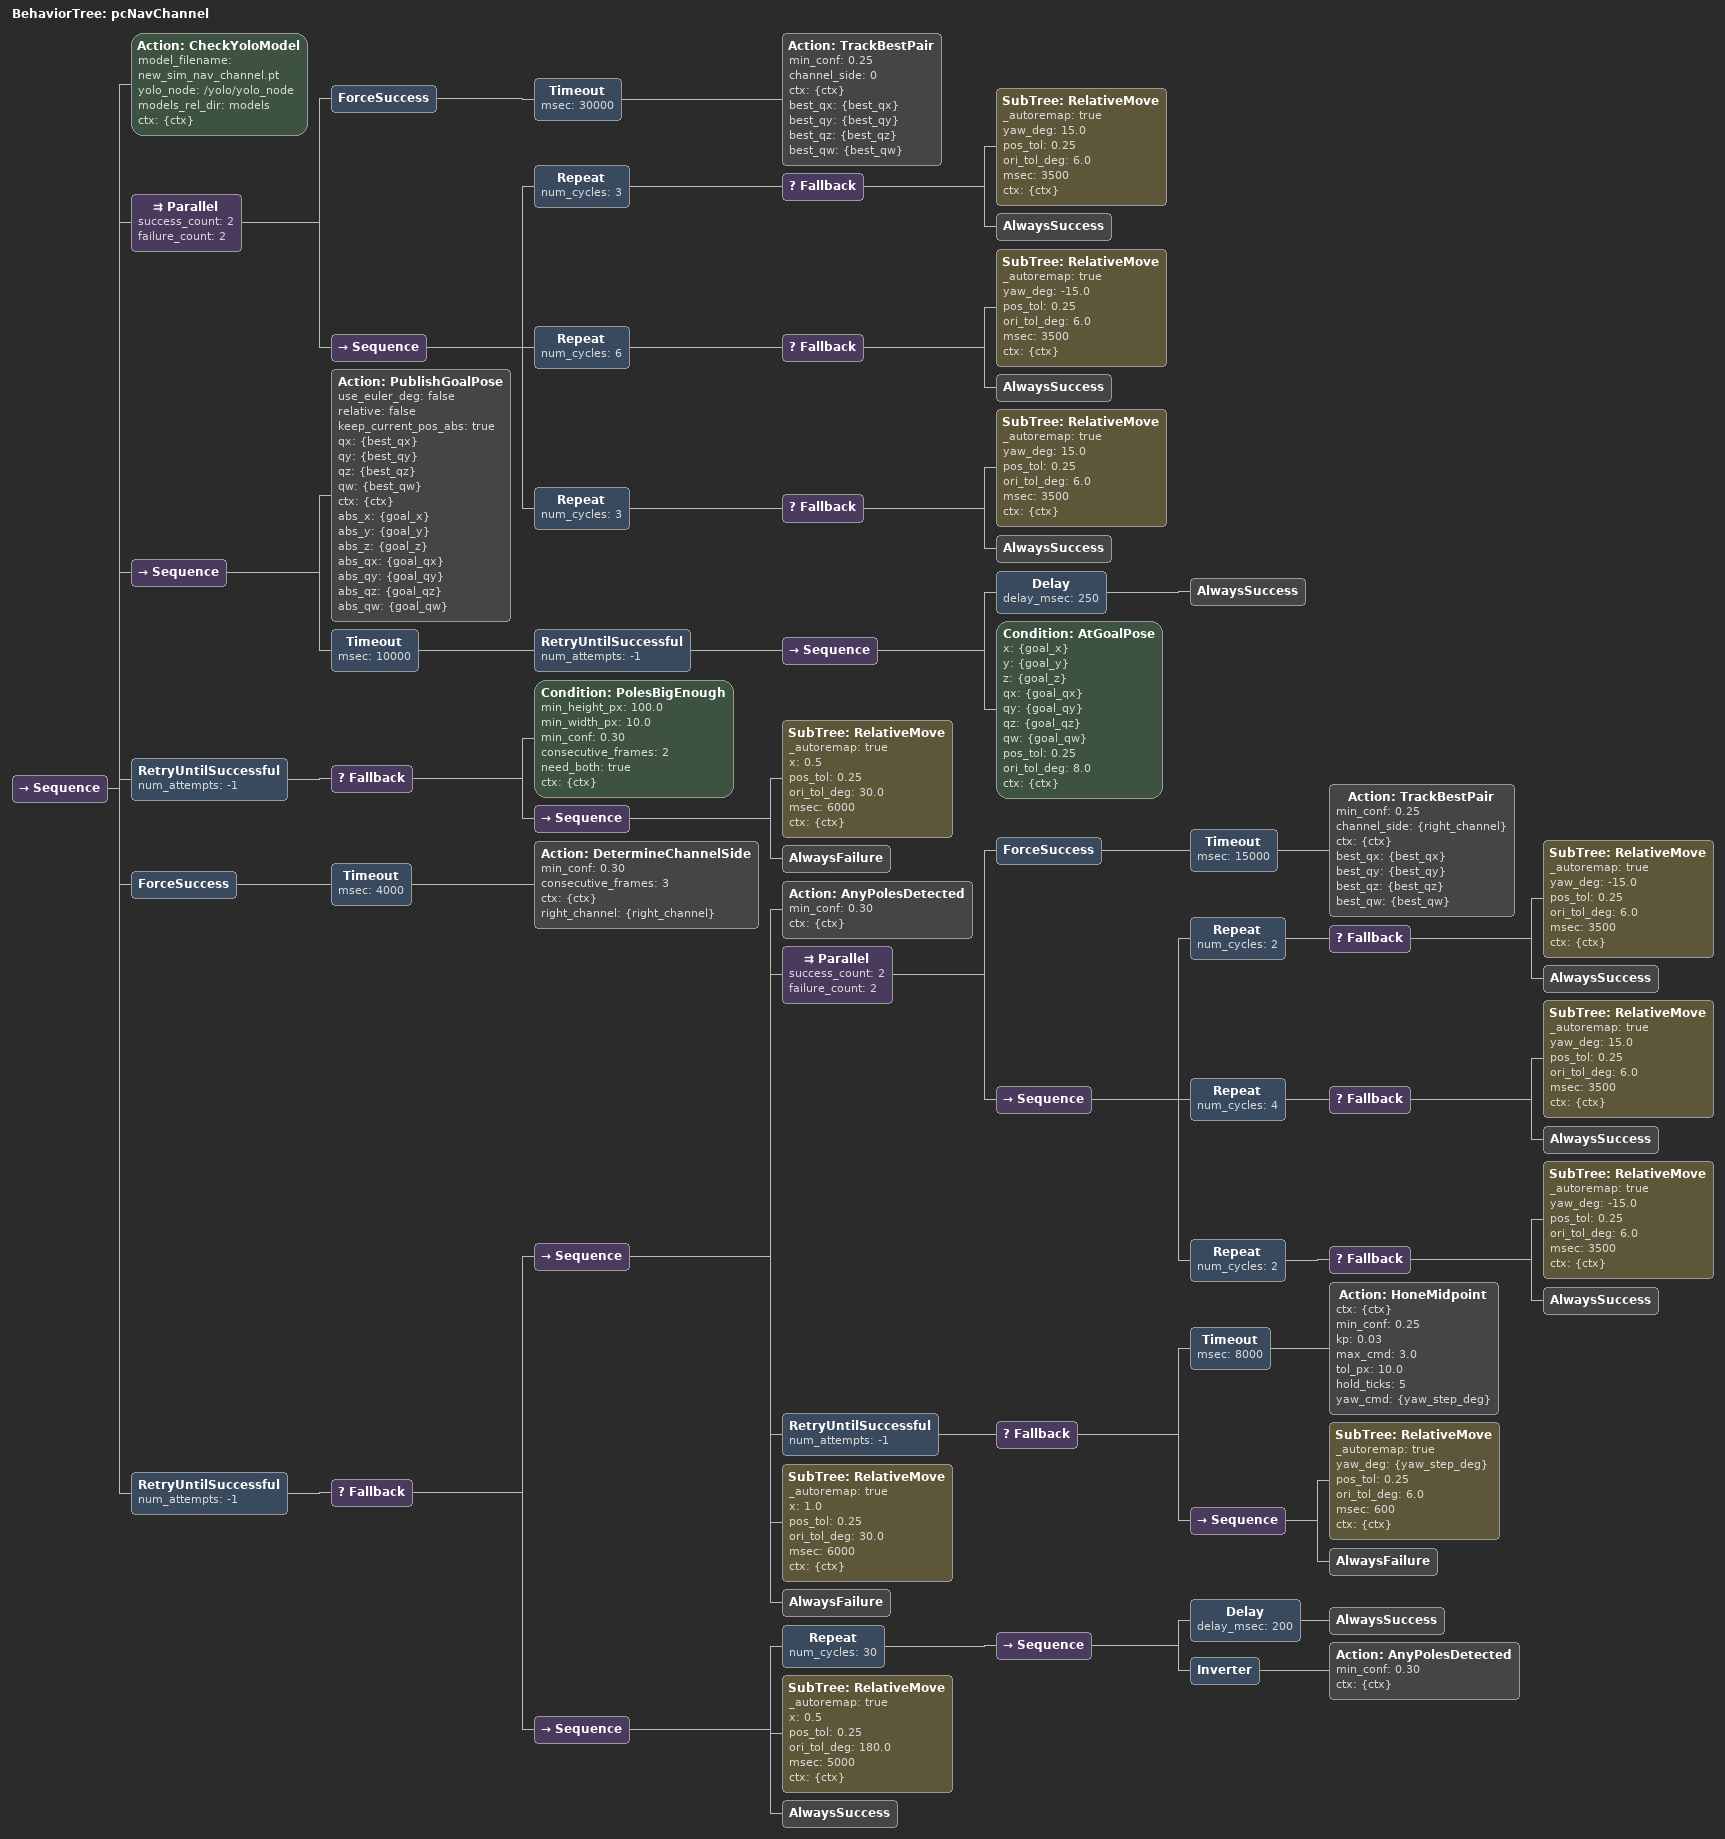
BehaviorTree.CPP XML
<root BTCPP_format="4" main_tree_to_execute="pcNavChannel">
  <BehaviorTree ID="pcNavChannel">
    <Sequence>

      <!-- 0) Use correct YOLO model -->
      <Action ID="CheckYoloModel"
              model_filename="new_sim_nav_channel.pt"
              yolo_node="/yolo/yolo_node"
              models_rel_dir="models"
              ctx="{ctx}"/>

      <!-- 1) Initial survey +/-45 while tracking (side unknown => channel_side=0) -->
      <Parallel success_count="2" failure_count="2">

        <!-- Tracking during initial sweep (doesn't block the sweep) -->
        <ForceSuccess>
          <Timeout msec="30000">
            <Action ID="TrackBestPair"
                    min_conf="0.25"
                    channel_side="0"
                    ctx="{ctx}"
                    best_qx="{best_qx}" best_qy="{best_qy}"
                    best_qz="{best_qz}" best_qw="{best_qw}"/>
          </Timeout>
        </ForceSuccess>

        <!-- Sweeping motion -->
        <Sequence>
          <Repeat num_cycles="3">
            <Fallback>
              <SubTree ID="RelativeMove" _autoremap="true"
                       yaw_deg="15.0" pos_tol="0.25" ori_tol_deg="6.0" msec="3500" ctx="{ctx}"/>
              <AlwaysSuccess/>
            </Fallback>
          </Repeat>

          <Repeat num_cycles="6">
            <Fallback>
              <SubTree ID="RelativeMove" _autoremap="true"
                       yaw_deg="-15.0" pos_tol="0.25" ori_tol_deg="6.0" msec="3500" ctx="{ctx}"/>
              <AlwaysSuccess/>
            </Fallback>
          </Repeat>

          <Repeat num_cycles="3">
            <Fallback>
              <SubTree ID="RelativeMove" _autoremap="true"
                       yaw_deg="15.0" pos_tol="0.25" ori_tol_deg="6.0" msec="3500" ctx="{ctx}"/>
              <AlwaysSuccess/>
            </Fallback>
          </Repeat>
        </Sequence>

      </Parallel>

      <!-- 2) Yaw to memorized best orientation from initial survey -->
      <Sequence>
        <Action ID="PublishGoalPose"
                use_euler_deg="false" relative="false" keep_current_pos_abs="true"
                qx="{best_qx}" qy="{best_qy}" qz="{best_qz}" qw="{best_qw}" ctx="{ctx}"
                abs_x="{goal_x}" abs_y="{goal_y}" abs_z="{goal_z}"
                abs_qx="{goal_qx}" abs_qy="{goal_qy}" abs_qz="{goal_qz}" abs_qw="{goal_qw}"/>

        <Timeout msec="10000">
          <RetryUntilSuccessful num_attempts="-1">
            <Sequence>
              <Delay delay_msec="250"><AlwaysSuccess/></Delay>
              <Condition ID="AtGoalPose"
                         x="{goal_x}" y="{goal_y}" z="{goal_z}"
                         qx="{goal_qx}" qy="{goal_qy}" qz="{goal_qz}" qw="{goal_qw}"
                         pos_tol="0.25" ori_tol_deg="8.0" ctx="{ctx}"/>
            </Sequence>
          </RetryUntilSuccessful>
        </Timeout>
      </Sequence>

      <!-- 3) Drive forward until poles are big enough -->
      <RetryUntilSuccessful num_attempts="-1">
        <Fallback>

          <Condition ID="PolesBigEnough"
                     min_height_px="100.0"
                     min_width_px="10.0"
                     min_conf="0.30"
                     consecutive_frames="2"
                     need_both="true"
                     ctx="{ctx}"/>

          <Sequence>
            <SubTree ID="RelativeMove" _autoremap="true" x="0.5"
                     pos_tol="0.25" ori_tol_deg="30.0" msec="6000"
                     ctx="{ctx}"/>
            <AlwaysFailure/>
          </Sequence>

        </Fallback>
      </RetryUntilSuccessful>

      <!-- 4) Determine channel side (right_channel = +1 or -1). Don't block forever -->
      <ForceSuccess>
        <Timeout msec="4000">
          <Action ID="DetermineChannelSide"
                  min_conf="0.30"
                  consecutive_frames="3"
                  ctx="{ctx}"
                  right_channel="{right_channel}"/>
        </Timeout>
      </ForceSuccess>

      <!-- 5) Loop: while poles exist -> survey+track with known side -> micro-yaw steps -> forward 1m -->
      <RetryUntilSuccessful num_attempts="-1">
        <Fallback>

          <!-- A) Poles exist: update pair, hone, move forward, repeat -->
          <Sequence>

            <Action ID="AnyPolesDetected" min_conf="0.30" ctx="{ctx}"/>

            <!-- Survey while updating best pair using decided side -->
            <Parallel success_count="2" failure_count="2">

              <ForceSuccess>
                <Timeout msec="15000">
                  <Action ID="TrackBestPair"
                          min_conf="0.25"
                          channel_side="{right_channel}"
                          ctx="{ctx}"
                          best_qx="{best_qx}" best_qy="{best_qy}"
                          best_qz="{best_qz}" best_qw="{best_qw}"/>
                </Timeout>
              </ForceSuccess>

              <Sequence>
                <!-- -30 degrees -->
                <Repeat num_cycles="2">
                  <Fallback>
                    <SubTree ID="RelativeMove" _autoremap="true"
                             yaw_deg="-15.0" pos_tol="0.25" ori_tol_deg="6.0" msec="3500" ctx="{ctx}"/>
                    <AlwaysSuccess/>
                  </Fallback>
                </Repeat>

                <!-- to +30 total -->
                <Repeat num_cycles="4">
                  <Fallback>
                    <SubTree ID="RelativeMove" _autoremap="true"
                             yaw_deg="15.0" pos_tol="0.25" ori_tol_deg="6.0" msec="3500" ctx="{ctx}"/>
                    <AlwaysSuccess/>
                  </Fallback>
                </Repeat>

                <!-- back to center -->
                <Repeat num_cycles="2">
                  <Fallback>
                    <SubTree ID="RelativeMove" _autoremap="true"
                             yaw_deg="-15.0" pos_tol="0.25" ori_tol_deg="6.0" msec="3500" ctx="{ctx}"/>
                    <AlwaysSuccess/>
                  </Fallback>
                </Repeat>
              </Sequence>

            </Parallel>

            <RetryUntilSuccessful num_attempts="-1">
              <Fallback>

                <!-- returns SUCCESS when centered -->
                <Timeout msec="8000">
                  <Action ID="HoneMidpoint"
                          ctx="{ctx}"
                          min_conf="0.25"
                          kp="0.03"
                          max_cmd="3.0"
                          tol_px="10.0"
                          hold_ticks="5"
                          yaw_cmd="{yaw_step_deg}"/>
                </Timeout>

                <!-- otherwise apply one yaw step and keep looping -->
                <Sequence>
                  <SubTree ID="RelativeMove" _autoremap="true"
                           yaw_deg="{yaw_step_deg}"
                           pos_tol="0.25" ori_tol_deg="6.0"
                           msec="600"
                           ctx="{ctx}"/>
                  <AlwaysFailure/>
                </Sequence>

              </Fallback>
            </RetryUntilSuccessful>

            <!-- Move forward and keep looping -->
            <SubTree ID="RelativeMove" _autoremap="true"
                     x="1.0" pos_tol="0.25" ori_tol_deg="30.0" msec="6000" ctx="{ctx}"/>
            <AlwaysFailure/>

          </Sequence>

          <!-- B) Poles have been absent for ~30 checks, then nudge and finish -->
          <Sequence>
            <Repeat num_cycles="30">
              <Sequence>
                <Delay delay_msec="200"><AlwaysSuccess/></Delay>
                <Inverter>
                  <Action ID="AnyPolesDetected" min_conf="0.30" ctx="{ctx}"/>
                </Inverter>
              </Sequence>
            </Repeat>

            <SubTree ID="RelativeMove" _autoremap="true"
                     x="0.5" pos_tol="0.25" ori_tol_deg="180.0" msec="5000" ctx="{ctx}"/>
            <AlwaysSuccess/>
          </Sequence>

        </Fallback>
      </RetryUntilSuccessful>

    </Sequence>
  </BehaviorTree>
</root>
